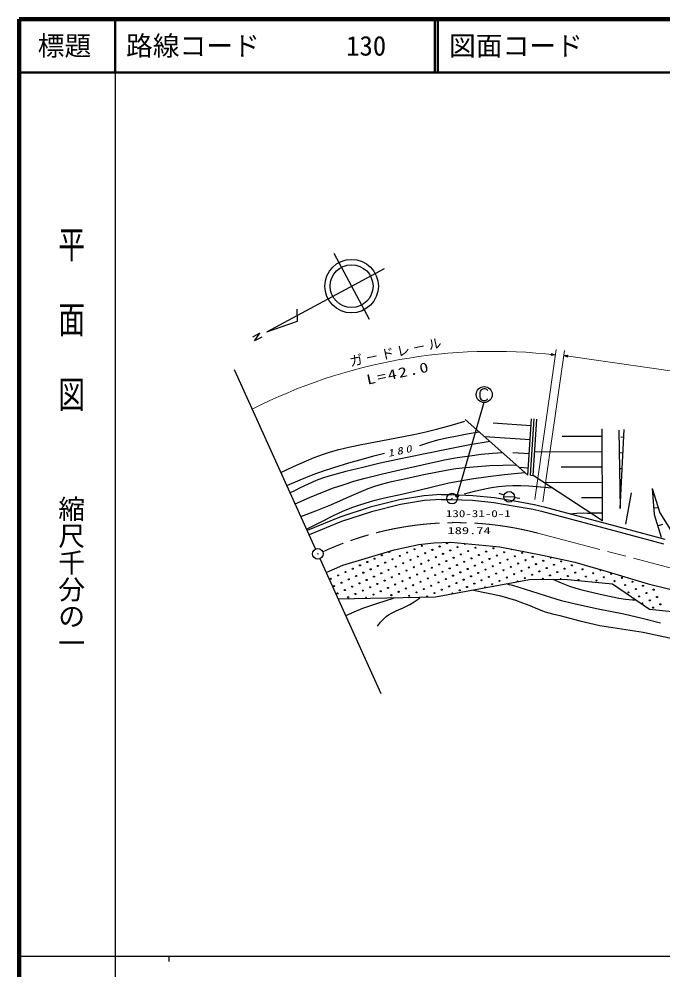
# Model space of a CAD drawing. Units: millimetres, scale not verified. Extents: x 40000 to 680000, y 20000 to 380000.
# Drawn here: x 40000 to 160364, y 202409 to 380000 of the extents above; entities that cross this region are included whole.
import ezdxf
from ezdxf.enums import TextEntityAlignment as Align

# ---------------------------------------------------------------- set-up
doc = ezdxf.new("R2010")
doc.units = ezdxf.units.MM
doc.header["$LTSCALE"] = 1000
doc.linetypes.add('CHAIN', pattern=[18.5, 12, -1.5, 3.5, -1.5])
for name, color, linetype, lineweight in [('M-BGD', 7, 'Continuous', 25), ('M-BGD-HTXT', 7, 'Continuous', 13), ('M-BMK', 2, 'CHAIN', 13), ('M-OTRS', 6, 'Continuous', 25), ('M-STR-STRC', 7, 'Continuous', 25), ('M-TTL', 2, 'Continuous', 140), ('M-TTL-BAND', 7, 'Continuous', 25), ('M-TTL-LINE', 7, 'Continuous', 50)]:
    doc.layers.add(name, color=color, linetype=linetype, lineweight=lineweight)
doc.layers.add('M-BMK-SRVR', color=7, linetype='Continuous')
doc.layers.add('M-TTL-TXT', color=7, linetype='Continuous')
doc.styles.add('@ＭＳ ゴシック', font='')
doc.styles.add('ＭＳ ゴシック', font='')
doc.styles.get('@ＭＳ ゴシック').set_extended_font_data('@MS Gothic')
doc.styles.get('ＭＳ ゴシック').set_extended_font_data('MS Gothic')

# ---------------------------------------------------------------- blocks, each defined once
blk = doc.blocks.new('BUHIN26')
at = {"color": 3, "linetype": 'Continuous', "lineweight": 25}
for radius in [995, 30]:
    blk.add_circle((0, 0), radius, dxfattribs=at)
blk = doc.blocks.new('BUHIN46')
at = {"color": 7, "linetype": 'Continuous', "lineweight": 25}
blk.add_circle((0, 0), 249, dxfattribs=at)
blk = doc.blocks.new('BUHIN52')
at = {"color": 7, "linetype": 'Continuous', "lineweight": 25}
blk.add_line((491, 866), (-491, -866), dxfattribs=at)
blk.add_circle((0, 0), 995, dxfattribs=at)
blk = doc.blocks.new('BUHIN58')
at = {"color": 6, "linetype": 'Continuous', "lineweight": 25}
for radius in [995, 30]:
    blk.add_circle((0, 0), radius, dxfattribs=at)

msp = doc.modelspace()

# ---------------------------------------------------------------- linework, layer by layer
at = {"layer": 'M-BGD'}
for p, q in [((98853, 336285), (105474, 323950)), ((86304, 321605), (108331, 333428)), ((92063, 323561), (91998, 325796)), ((86304, 321605), (92063, 323561)), ((84989, 321313), (83627, 320573)), ((84004, 319875), (84989, 321313)), ((85363, 320605), (84004, 319875)), ((95440, 281029), (80252, 314459)), ((135092, 294827), (123397, 305238)), ((135686, 304046), (128604, 304502)), ((135092, 294827), (135770, 305363)), ((135591, 294795), (136269, 305331)), ((136090, 294763), (136768, 305299)), ((135516, 301412), (127085, 301955)), ((149008, 302051), (141536, 302014)), ((149086, 286310), (149001, 303482)), ((152095, 303234), (152364, 288620)), ((152364, 288620), (153128, 303337)), ((153052, 301866), (152492, 301895)), ((135347, 298778), (132312, 298973)), ((149023, 299189), (136371, 299126)), ((152899, 298922), (152174, 298960)), ((135177, 296144), (133491, 296252)), ((149037, 296327), (141327, 296289)), ((152746, 295979), (152436, 295995)), ((135591, 294795), (136090, 294763)), ((149086, 286310), (136090, 294763)), ((149051, 293465), (138168, 293411)), ((152593, 293035), (152283, 293051)), ((130667, 291101), (129720, 291422)), ((153426, 285647), (154506, 291511)), ((158335, 292335), (158691, 287489)), ((158335, 292335), (159782, 287799)), ((111139, 290205), (105639, 288851)), ((115634, 290953), (111139, 290205)), ((115782, 290065), (111321, 289323)), ((118846, 291187), (115717, 290963)), ((118911, 290289), (115782, 290065)), ((118907, 291189), (120780, 291196)), ((118911, 290289), (120783, 290296)), ((120783, 290296), (124782, 290136)), ((120819, 291195), (124847, 291034)), ((124782, 290136), (128734, 289722)), ((124847, 291034), (128855, 290614)), ((128734, 289722), (133108, 288989)), ((128855, 290614), (133269, 289875)), ((132606, 290655), (133598, 290530)), ((133269, 289875), (136283, 289327)), ((149065, 290603), (145147, 290584)), ((152441, 290092), (152379, 290095)), ((158424, 291123), (158598, 291136)), ((105639, 288851), (99994, 286986)), ((105888, 287986), (100306, 286141)), ((111321, 289323), (105888, 287986)), ((133108, 288989), (136122, 288441)), ((136122, 288441), (137664, 288095)), ((136319, 289319), (137861, 288973)), ((137664, 288095), (153041, 284009)), ((137895, 288965), (153272, 284879)), ((149079, 287741), (146903, 287730)), ((158602, 288701), (159474, 288765)), ((159782, 287799), (161743, 284635)), ((99994, 286986), (93868, 284490)), ((100306, 286141), (94240, 283670)), ((158691, 287489), (160029, 283257)), ((153278, 284877), (160719, 282845)), ((159360, 285373), (160326, 285679)), ((153041, 284009), (160482, 281977)), ((100538, 278017), (110111, 280892)), ((110111, 280892), (114748, 281874)), ((114748, 281874), (117505, 282169)), ((117505, 282169), (120709, 282279)), ((120709, 282279), (129844, 281458)), ((129844, 281458), (137868, 279846)), ((107718, 254006), (96268, 279208)), ((137868, 279846), (143901, 278550)), ((97432, 276646), (100538, 278017)), ((143901, 278550), (150100, 276793)), ((117873, 272073), (135383, 275335)), ((135383, 275335), (141906, 275392)), ((141906, 275392), (150947, 274534)), ((150100, 276793), (157620, 274535)), ((150947, 274534), (157857, 269784)), ((157620, 274535), (168855, 271763)), ((99668, 271724), (117873, 272073)), ((157857, 269784), (172277, 268297))]:
    msp.add_line(p, q, dxfattribs=at)
for points in [[(88954, 295306), (91314, 296433), (93704, 297508), (95191, 298115), (96708, 298670), (98230, 299152), (99772, 299578), (101884, 300084), (104022, 300533), (108921, 301465), (113823, 302417), (116059, 302907), (118280, 303456), (120804, 304156), (123327, 304900)], [(114917, 300372), (116579, 300914), (118256, 301398), (119899, 301777), (121566, 302100), (123779, 302505), (125986, 302933)], [(128046, 301099), (124271, 300459), (120498, 299757), (115615, 298747), (110730, 297726), (107480, 297027), (104244, 296269), (101063, 295482), (97894, 294636), (96700, 294244), (95519, 293792), (94018, 293138), (92539, 292428), (91617, 291964), (90688, 291489)], [(90062, 292866), (92521, 293927), (95002, 294931), (96918, 295629), (98864, 296274), (101631, 297110), (104413, 297888), (106344, 298405), (108286, 298917)], [(91613, 289453), (94295, 290633), (97008, 291760), (98773, 292428), (100558, 293040), (102602, 293671), (104672, 294247), (107920, 295054), (111181, 295803), (115350, 296760), (119532, 297658), (121893, 298085), (124274, 298454), (126386, 298725), (128515, 298937), (129421, 299007), (130327, 299069)], [(92687, 287088), (95498, 288153), (98287, 289274), (101750, 290822), (105238, 292316), (106486, 292758), (107764, 293146), (109591, 293618), (111438, 294032), (115652, 294936), (119866, 295778), (121634, 296046), (123421, 296256), (125714, 296453), (128008, 296590), (130453, 296692), (132908, 296772)], [(93753, 284741), (96322, 286068), (98917, 287340), (100538, 288073), (102192, 288754), (103523, 289242), (104882, 289677), (106597, 290143), (108338, 290554), (111537, 291247), (114729, 292000), (117515, 292713), (120324, 293370), (122433, 293778), (124563, 294129), (127662, 294561), (130768, 294934), (132635, 295141), (134513, 295342)], [(123273, 291316), (125154, 291820), (127057, 292268), (128333, 292505), (129621, 292682), (130966, 292805), (132326, 292869), (133795, 292873), (135272, 292817), (137464, 292653), (139664, 292438)], [(142984, 287613), (144246, 287715), (145509, 287757), (146228, 287739), (146946, 287702)], [(139787, 275373), (141343, 274703), (142917, 274091), (144045, 273726), (145201, 273415), (148645, 272586), (152102, 271816), (153369, 271656), (154655, 271554), (154995, 271532), (155345, 271511)], [(159886, 267195), (156475, 268056), (153040, 268862), (148233, 269811), (143432, 270821), (141407, 271369), (139388, 271977), (135855, 273110), (132301, 274187), (131697, 274361), (131093, 274536)], [(101087, 268600), (102651, 269313), (104238, 269969), (107095, 270922), (109971, 271833)], [(107018, 266642), (107574, 267349), (108175, 268015), (108601, 268396), (109072, 268737), (109759, 269137), (110492, 269493), (111787, 270069), (113042, 270693), (113828, 271162), (114592, 271688), (114754, 271805), (114924, 271928)], [(124925, 273357), (127365, 272867), (129791, 272319), (131289, 271922), (132769, 271468), (134114, 270988), (135447, 270447), (136887, 269851), (138354, 269309), (139692, 268916), (141059, 268578), (144815, 267642), (148575, 266767), (152606, 266148), (156629, 265469), (159812, 264814), (162990, 264099)]]:
    msp.add_lwpolyline(points, dxfattribs=at)
for centre, radius in [((102163, 330118), 5000), ((102163, 330118), 4000), ((113907, 280982), 99.5), ((115271, 281607), 99.5), ((117259, 280869), 99.5), ((118623, 281494), 99.5), ((119986, 282119), 99.5), ((120612, 280756), 99.5), ((121975, 281381), 99.5), ((123964, 280642), 99.5), ((125327, 281267), 99.5), ((127316, 280529), 99.5), ((128679, 281154), 99.5), ((106464, 279221), 99.5), ((107828, 279846), 99.5), ((109191, 280471), 99.5), ((109816, 279107), 99.5), ((111180, 279732), 99.5), ((112544, 280357), 99.5), ((113169, 278994), 99.5), ((114532, 279619), 99.5), ((115896, 280244), 99.5), ((116521, 278880), 99.5), ((117884, 279505), 99.5), ((119248, 280130), 99.5), ((119873, 278767), 99.5), ((121237, 279392), 99.5), ((122600, 280017), 99.5), ((124589, 279278), 99.5), ((125952, 279904), 99.5), ((127941, 279165), 99.5), ((129305, 279790), 99.5), ((130668, 280415), 99.5), ((131293, 279052), 99.5), ((132657, 279677), 99.5), ((134020, 280302), 99.5), ((134645, 278938), 99.5), ((136009, 279563), 99.5), ((137998, 278825), 99.5), ((102374, 277346), 99.5), ((103737, 277971), 99.5), ((105101, 278596), 99.5), ((105726, 277232), 99.5), ((107089, 277857), 99.5), ((108453, 278482), 99.5), ((109078, 277119), 99.5), ((110442, 277744), 99.5), ((111805, 278369), 99.5), ((112430, 277005), 99.5), ((113794, 277630), 99.5), ((115157, 278255), 99.5), ((117146, 277517), 99.5), ((118509, 278142), 99.5), ((120498, 277403), 99.5), ((121862, 278028), 99.5), ((123225, 278653), 99.5), ((123850, 277290), 99.5), ((125214, 277915), 99.5), ((126577, 278540), 99.5), ((127202, 277176), 99.5), ((128566, 277801), 99.5), ((129930, 278427), 99.5), ((130555, 277063), 99.5), ((131918, 277688), 99.5), ((133282, 278313), 99.5), ((133907, 276950), 99.5), ((135270, 277575), 99.5), ((136634, 278200), 99.5), ((138623, 277461), 99.5), ((139986, 278086), 99.5), ((141350, 278711), 99.5), ((141975, 277348), 99.5), ((143338, 277973), 99.5), ((145327, 277234), 99.5), ((98283, 275470), 99.5), ((99646, 276095), 99.5), ((101010, 276721), 99.5), ((101635, 275357), 99.5), ((102999, 275982), 99.5), ((104362, 276607), 99.5), ((104987, 275243), 99.5), ((106351, 275869), 99.5), ((107714, 276494), 99.5), ((109703, 275755), 99.5), ((111067, 276380), 99.5), ((113055, 275642), 99.5), ((114419, 276267), 99.5), ((115782, 276892), 99.5), ((116407, 275528), 99.5), ((117771, 276153), 99.5), ((119135, 276778), 99.5), ((119760, 275415), 99.5), ((121123, 276040), 99.5), ((122487, 276665), 99.5), ((123112, 275301), 99.5), ((124475, 275926), 99.5), ((125839, 276551), 99.5), ((126464, 275188), 99.5), ((127827, 275813), 99.5), ((129191, 276438), 99.5), ((131180, 275699), 99.5), ((132543, 276324), 99.5), ((134532, 275586), 99.5), ((135895, 276211), 99.5), ((137259, 276836), 99.5), ((137884, 275472), 99.5), ((139248, 276098), 99.5), ((140611, 276723), 99.5), ((142600, 275984), 99.5), ((143963, 276609), 99.5), ((144588, 275246), 99.5), ((145952, 275871), 99.5), ((147316, 276496), 99.5), ((149304, 275757), 99.5), ((150668, 276382), 99.5), ((152656, 275644), 99.5), ((98908, 274107), 99.5), ((100272, 274732), 99.5), ((102260, 273993), 99.5), ((103624, 274618), 99.5), ((105612, 273880), 99.5), ((106976, 274505), 99.5), ((108339, 275130), 99.5), ((108965, 273766), 99.5), ((110328, 274392), 99.5), ((111692, 275017), 99.5), ((112317, 273653), 99.5), ((113680, 274278), 99.5), ((115044, 274903), 99.5), ((115669, 273540), 99.5), ((117032, 274165), 99.5), ((118396, 274790), 99.5), ((119021, 273426), 99.5), ((120385, 274051), 99.5), ((121748, 274676), 99.5), ((123737, 273938), 99.5), ((125100, 274563), 99.5), ((128453, 274449), 99.5), ((129816, 275074), 99.5), ((147941, 275132), 99.5), ((151293, 275019), 99.5), ((153281, 274280), 99.5), ((154645, 274905), 99.5), ((155270, 273542), 99.5), ((156634, 274167), 99.5), ((158622, 273428), 99.5), ((99533, 272743), 99.5), ((100897, 273368), 99.5), ((101522, 272005), 99.5), ((102885, 272630), 99.5), ((104249, 273255), 99.5), ((106237, 272516), 99.5), ((107601, 273141), 99.5), ((109590, 272403), 99.5), ((110953, 273028), 99.5), ((112942, 272289), 99.5), ((114305, 272914), 99.5), ((116294, 272176), 99.5), ((117657, 272801), 99.5), ((122373, 273313), 99.5), ((153906, 272917), 99.5), ((155895, 272178), 99.5), ((157259, 272803), 99.5), ((159247, 272065), 99.5), ((157884, 271440), 99.5), ((158509, 270076), 99.5), ((159872, 270701), 99.5)]:
    msp.add_circle(centre, radius, dxfattribs=at)
for centre, start, end in [((123339, 282006), 153.11255, 16.60921), ((132032, 281040), 181.12714, 336.16292), ((139361, 279450), 119.79266, 35.95726), ((146690, 277859), 238.70377, 269.6524), ((148679, 277121), 117.45216, 30.90401), ((97658, 276834), 258.0242, 329.60457), ((141236, 275359), 16.34171, 164.66484), ((127089, 273824), 350.70469, 210.39886), ((133168, 274961), 348.13414, 212.96941), ((159986, 274053), 250.97234, 261.30533), ((104874, 271891), 318.24207, 223.9576), ((121010, 272688), 353.23424, 207.86932), ((156520, 270815), 258.4467, 212.55504)]:
    msp.add_arc(centre, 99.5, start, end, dxfattribs=at)
at = {"layer": 'M-BGD-HTXT'}
for p, q in [((136382, 290263), (140383, 318277)), ((137917, 289865), (141953, 318127)), ((141811, 317137), (239898, 303130))]:
    msp.add_line(p, q, dxfattribs=at)
for points in [[(140239, 317269), (139524, 317563), (139469, 317192)], [(140087, 317291), (139524, 317241), (139562, 317501)], [(140012, 317302), (139556, 317265), (139586, 317469)], [(139936, 317313), (139588, 317289), (139610, 317437)], [(139862, 317324), (139620, 317312), (139633, 317405)], [(141811, 317137), (142527, 316845), (142580, 317217)], [(141963, 317115), (142526, 317168), (142489, 316908)], [(142038, 317105), (142494, 317144), (142465, 316940)], [(142114, 317094), (142462, 317120), (142441, 316971)], [(142188, 317083), (142430, 317096), (142417, 317003)]]:
    msp.add_lwpolyline(points, close=True, dxfattribs=at)
for points in [[(140163, 317280), (139492, 317217), (139539, 317533), (140161, 317280)], [(139654, 317355), (139786, 317335), (139652, 317336), (139657, 317373), (139786, 317335)], [(141887, 317126), (142558, 317191), (142513, 316876), (141889, 317126)], [(142396, 317054), (142264, 317072), (142399, 317072), (142393, 317035), (142264, 317072)]]:
    msp.add_lwpolyline(points, dxfattribs=at)
msp.add_arc((128676, 218360), 99582, 83.33215, 116.92993, dxfattribs=at)
at = {"layer": 'M-BMK'}
msp.add_line((136946, 283991), (163352, 277076), dxfattribs=at)
msp.add_arc((121744, 225949), 60000, 75.32361, 114.59161, dxfattribs=at)
at = {"layer": 'M-STR-STRC'}
msp.add_line((121896, 290943), (126945, 308458), dxfattribs=at)
msp.add_lwpolyline([(127605, 310576), (127545, 310718), (127440, 310823), (127298, 310906), (127125, 310951), (126833, 310951), (126600, 310906), (126360, 310741), (126218, 310531), (126158, 310231), (126158, 309496), (126218, 309181), (126330, 308993), (126548, 308836), (126818, 308776), (127103, 308776), (127320, 308798), (127433, 308866), (127538, 308963), (127583, 309068)], dxfattribs=at)
msp.add_circle((126945, 309863), 1492, dxfattribs=at)
at = {"layer": 'M-TTL'}
for p, q in [((40000, 380000), (40000, 20000)), ((680000, 380000), (40000, 380000))]:
    msp.add_line(p, q, dxfattribs=at)
at = {"layer": 'M-TTL-BAND'}
for p, q in [((58000, 370000), (58000, 20000)), ((40000, 205000), (579000, 205000)), ((68000, 205000), (68000, 204000))]:
    msp.add_line(p, q, dxfattribs=at)
at = {"layer": 'M-TTL-LINE'}
for p, q in [((58000, 380000), (58000, 370000)), ((117750, 380000), (117750, 370000)), ((118250, 380000), (118250, 370000)), ((40000, 370000), (680000, 370000))]:
    msp.add_line(p, q, dxfattribs=at)

# ---------------------------------------------------------------- block references
at = {"layer": 'M-BGD', "rotation": 118.2247}
for name, p in [('BUHIN46', (121896, 290943)), ('BUHIN52', (131614, 290779))]:
    msp.add_blockref(name, p, dxfattribs=at)
at = {"layer": 'M-BMK-SRVR', "rotation": 118.2247}
msp.add_blockref('BUHIN26', (120940, 290443), dxfattribs=at)
at = {"layer": 'M-OTRS', "rotation": 118.2247}
msp.add_blockref('BUHIN58', (95854, 280119), dxfattribs=at)

# ---------------------------------------------------------------- texts
at = {"layer": 'M-BGD-HTXT', "style": 'ＭＳ ゴシック'}
for s, width, p in [('130-31-0-1', 1.35, (119786, 286576)), ('189.74', 1.5, (120087, 283411))]:
    msp.add_text(s, height=1320, dxfattribs=dict(at, width=width)).set_placement(p, align=Align.BOTTOM_LEFT)
at = {"layer": 'M-BGD-HTXT', "attachment_point": 7, "style": 'ＭＳ ゴシック'}
for s, insert, char_height, rotation in [('\\T1.2;ガ－ドレ－ル', (102000, 315007), 1833, 11.9), ('\\T1.2;\\W1.35;L=42.0', (105156, 311681), 1833, 12), ('\\T1.39;\\W1.35;\\Q15;180', (109035, 298203), 1320, 12)]:
    msp.add_mtext(s, dxfattribs=dict(at, insert=insert, char_height=char_height, rotation=rotation))
at = {"layer": 'M-TTL-BAND', "style": '@ＭＳ ゴシック', "width": 1.4}
msp.add_text('平  面  図', height=3666, rotation=270, dxfattribs=at).set_placement((49777, 306475), align=Align.MIDDLE_RIGHT)
at = {"layer": 'M-TTL-BAND', "style": '@ＭＳ ゴシック'}
msp.add_text('縮尺千分の一', height=3666, rotation=270, dxfattribs=at).set_placement((49777, 261030), align=Align.MIDDLE_RIGHT)
at = {"layer": 'M-TTL-TXT', "style": 'ＭＳ ゴシック'}
msp.add_text('標題', height=3666, dxfattribs=at).set_placement((48500, 375000), align=Align.MIDDLE_CENTER)
for s, p in [('路線コード', (60000, 375000)), ('130', (101142, 375000)), ('図面コード', (120380, 375000))]:
    msp.add_text(s, height=3666, dxfattribs=at).set_placement(p, align=Align.MIDDLE_LEFT)

doc.saveas('drawing.dxf')
